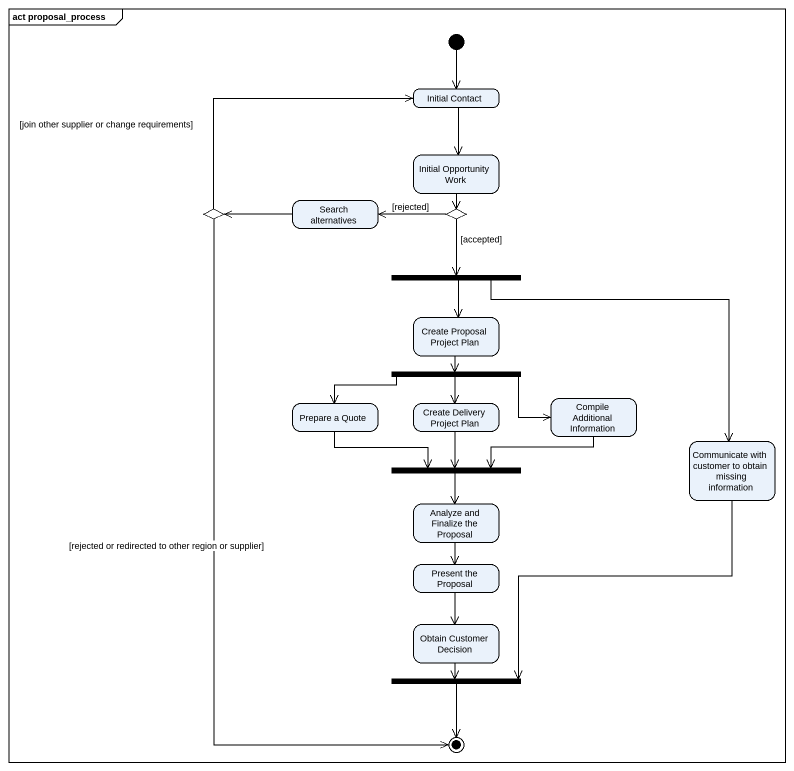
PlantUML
@startuml
mainframe act proposal_process
hide empty description
state "Initial Contact" as Initial_Contact
state "Initial Opportunity Work" as Initial_Opportunity_Work
state choice1 <<choice>>
state "Search alternatives" as Search_alternatives
state choice2 <<choice>>
state fork1 <<fork>>
state "Create Proposal Project Plan" as Create_Proposal_Project_Plan
state fork2 <<fork>>
state "Prepare a Quote" as Prepare_a_Quote
state "Create Delivery Project Plan" as Create_Delivery_Project_Plan
state "Compile Additional Information" as Compile_Additional
state "Communicate with customer to obtain missing information" as Communicate_with_customer
state fork3 <<join>>
state "Analyze and Finalize the Proposal" as Analyze_and_Finalize_the
state "Present the Proposal" as Present_the_Proposal
state "Obtain Customer Decision" as Obtain_Customer_Decision
state fork4 <<join>>
[*] --> Initial_Contact
Initial_Contact --> Initial_Opportunity_Work
Initial_Opportunity_Work --> choice2
choice1 -right-> Initial_Contact : [join other supplier or change requirements]
Search_alternatives -left-> choice1
choice2 -left-> Search_alternatives : [rejected]
choice2 --> fork1 : [accepted]
fork1 --> Create_Proposal_Project_Plan
fork1 --> Communicate_with_customer
Create_Proposal_Project_Plan --> fork2
fork2 -left-> Prepare_a_Quote
fork2 --> Create_Delivery_Project_Plan
fork2 -right-> Compile_Additional
Prepare_a_Quote -right-> fork3
Create_Delivery_Project_Plan --> fork3
Compile_Additional -left-> fork3
Communicate_with_customer --> fork4
fork3 --> Analyze_and_Finalize_the
Analyze_and_Finalize_the --> Present_the_Proposal
Present_the_Proposal --> Obtain_Customer_Decision
Obtain_Customer_Decision --> fork4
choice1 --> [*] : [rejected or redirected to other region or supplier]
fork4 --> [*]
@enduml
